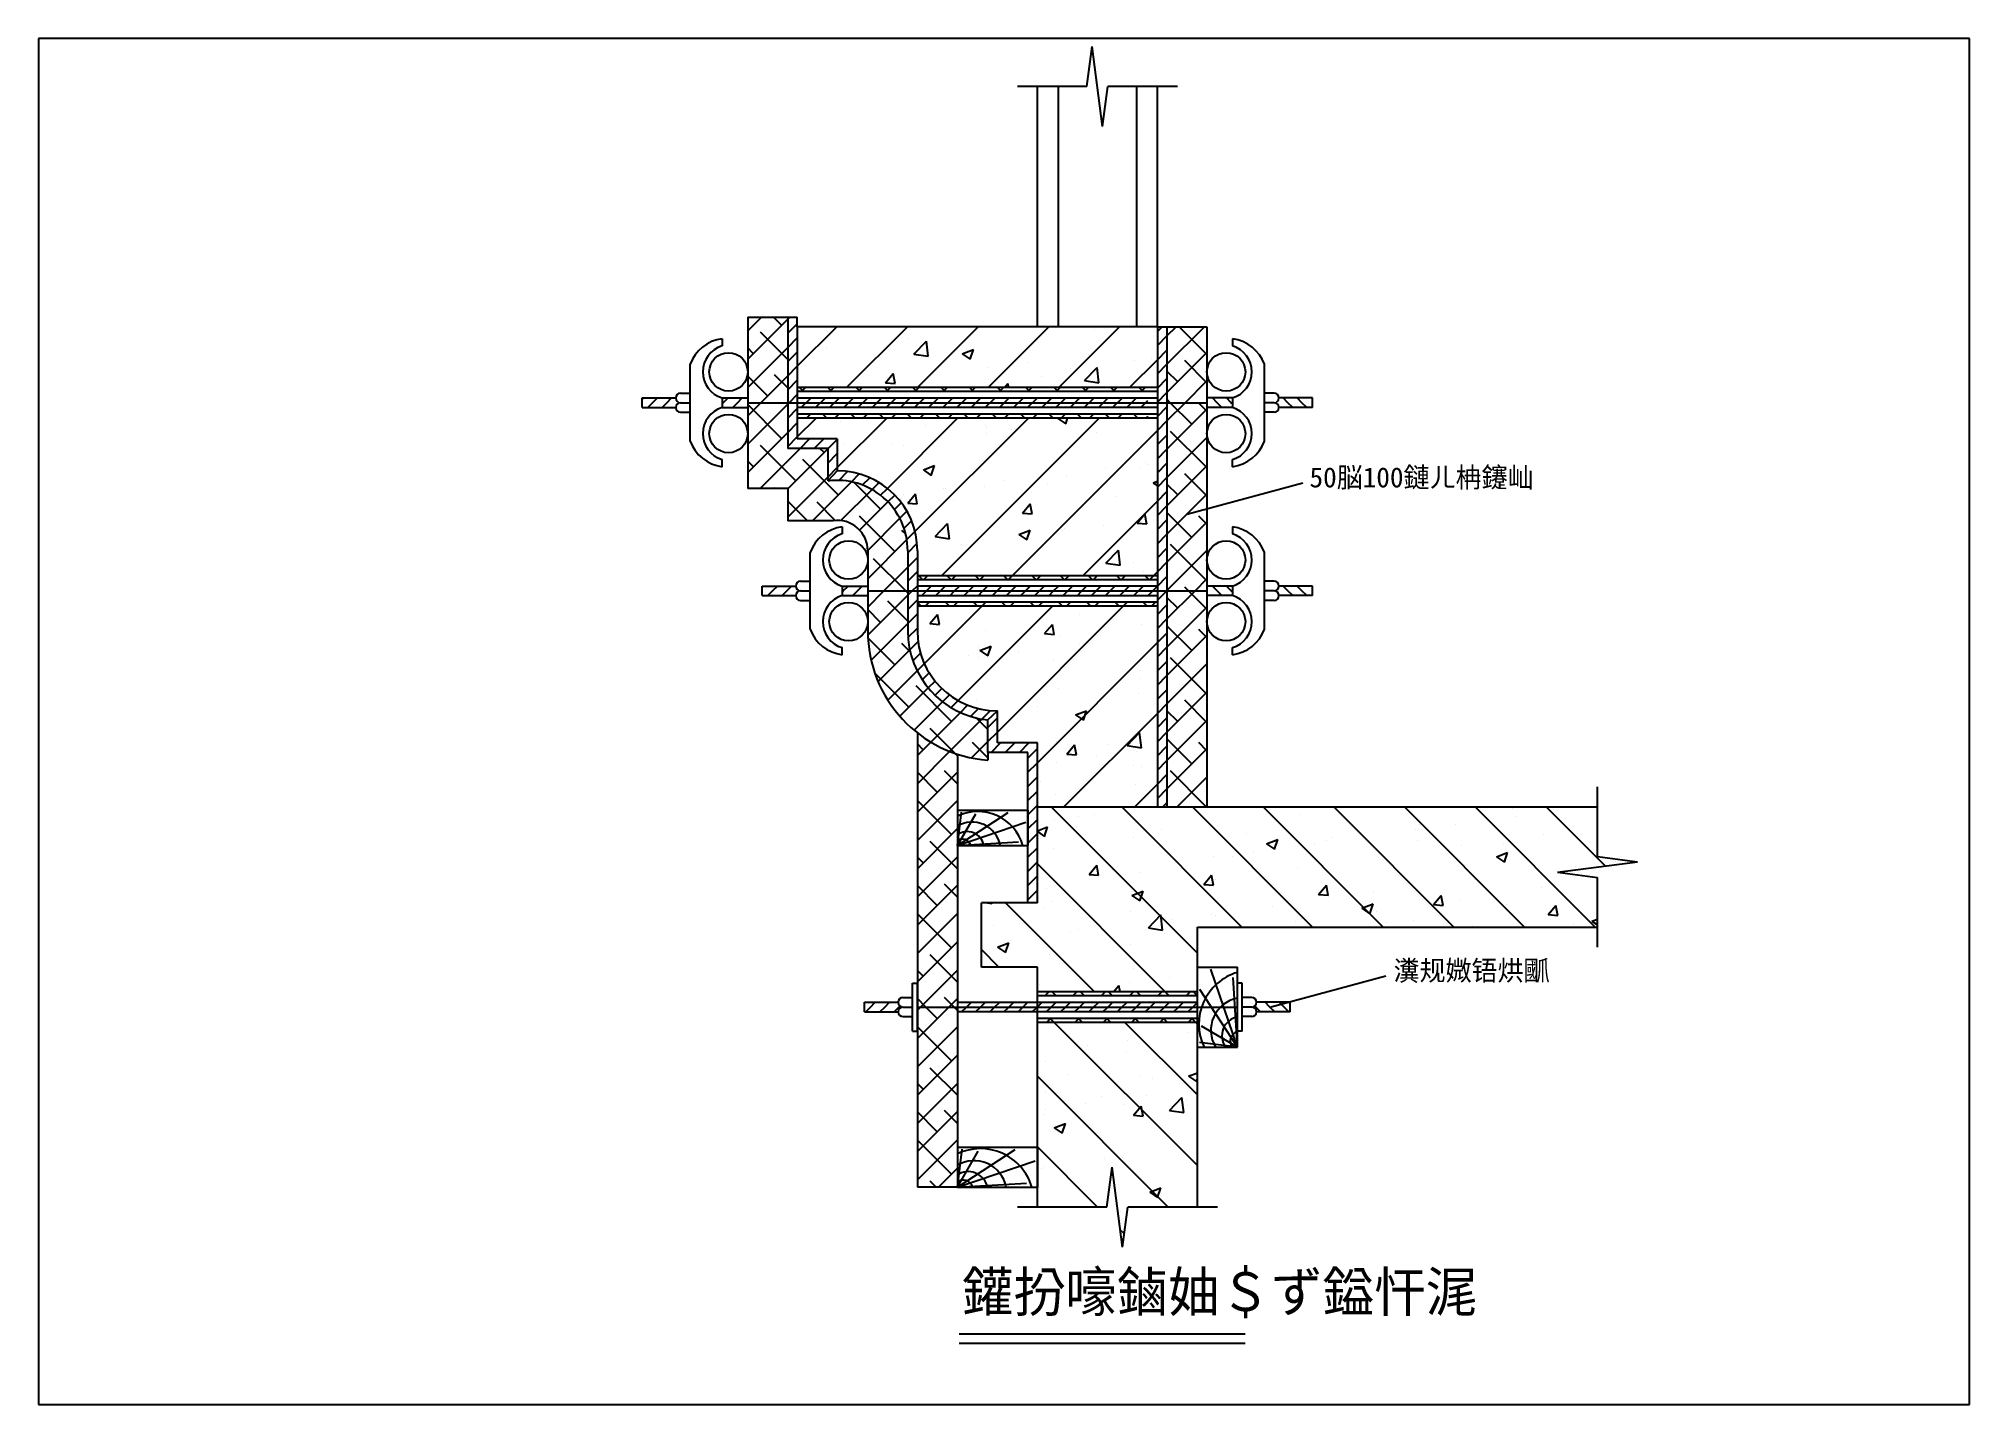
# Model space of a CAD drawing. Header units: metres. Extents: x 0 to 193, y 0 to 136.
import ezdxf

# ---------------------------------------------------------------- set-up
doc = ezdxf.new("R2010")
doc.units = ezdxf.units.M
doc.layers.add(' ', color=7, linetype='Continuous')

msp = doc.modelspace()

# ---------------------------------------------------------------- linework, layer by layer
at = {"layer": ' '}
for p, q in [((104.8, 131.71), (105.33, 135.71)), ((106.38, 127.71), (105.33, 135.71)), ((104.8, 131.71), (97.86, 131.71)), ((99.86, 107.71), (99.86, 131.71)), ((101.94, 131.71), (101.94, 107.71)), ((106.38, 127.71), (106.91, 131.71)), ((113.86, 131.71), (106.91, 131.71)), ((109.78, 131.71), (109.78, 107.71)), ((111.86, 107.71), (111.86, 131.71)), ((70.9, 108.67), (70.9, 91.55)), ((70.9, 108.67), (74.9, 108.67)), ((70.9, 107.29), (72.28, 108.67)), ((70.9, 104.46), (74.9, 108.46)), ((74.29, 107.86), (73.48, 108.67)), ((74.9, 108.67), (74.9, 95.55)), ((74.9, 108.67), (75.86, 108.67)), ((74.9, 108.46), (75.11, 108.67)), ((75.86, 107.71), (75.86, 108.67)), ((68.34, 106.51), (68.34, 105.79)), ((74.9, 104.43), (72.17, 107.15)), ((74.9, 107.05), (75.86, 108.01)), ((74.9, 105.63), (75.86, 106.59)), ((111.86, 107.71), (75.86, 107.71)), ((75.86, 107.71), (75.86, 96.51)), ((75.86, 103.77), (79.8, 107.71)), ((78.92, 107.25), (78.92, 107.25)), ((80.79, 101.62), (86.88, 107.71)), ((86.85, 106.52), (86.85, 106.52)), ((87.52, 104.97), (88.76, 106.27)), ((87.86, 101.62), (93.95, 107.71)), ((88.94, 104.75), (88.76, 106.27)), ((94.93, 101.62), (101.02, 107.71)), ((102, 101.62), (108.09, 107.71)), ((105.54, 107.44), (105.54, 107.44)), ((111.86, 107.71), (111.86, 59.71)), ((111.86, 107.71), (112.82, 107.71)), ((111.86, 107.24), (112.33, 107.71)), ((111.86, 105.82), (112.82, 106.78)), ((112.82, 107.71), (112.82, 59.71)), ((112.82, 107.71), (116.82, 107.71)), ((112.82, 106.78), (113.75, 107.71)), ((112.82, 103.96), (116.57, 107.71)), ((116.72, 105.03), (114.04, 107.71)), ((116.82, 107.71), (116.82, 59.71)), ((119.38, 106.51), (119.38, 105.79)), ((70.9, 101.63), (74.9, 105.63)), ((71.46, 105.03), (70.9, 105.6)), ((74.9, 104.22), (75.86, 105.18)), ((78.77, 105.49), (78.77, 105.49)), ((87.52, 104.97), (88.94, 104.75)), ((92.35, 104.99), (93.47, 105.42)), ((92.35, 104.99), (93.15, 104.46)), ((93.15, 104.45), (93.47, 105.42)), ((104.94, 104.92), (104.94, 104.92)), ((109.07, 101.62), (111.86, 104.41)), ((109.57, 104.36), (109.57, 104.36)), ((111.27, 104.54), (111.27, 104.54)), ((111.86, 104.41), (112.82, 105.37)), ((112.82, 101.13), (116.82, 105.13)), ((116.82, 102.1), (114.6, 104.32)), ((65.14, 96.27), (65.14, 103.95)), ((72.88, 100.79), (70.9, 102.77)), ((72.2, 100.11), (74.9, 102.81)), ((74.9, 101.6), (73.59, 102.91)), ((74.9, 102.81), (75.86, 103.77)), ((74.9, 101.39), (75.86, 102.35)), ((84.68, 102.11), (85.45, 103.03)), ((85.63, 102.03), (85.45, 103.03)), ((94.88, 103.59), (94.88, 103.59)), ((94.97, 102.39), (94.97, 102.39)), ((98.88, 104.12), (98.88, 104.12)), ((100.24, 102.76), (100.24, 102.76)), ((103.18, 103.52), (103.18, 103.52)), ((104.59, 102.32), (105.84, 103.62)), ((104.59, 102.32), (106.02, 102.1)), ((106.02, 102.1), (105.84, 103.62)), ((111.86, 103), (112.82, 103.96)), ((111.86, 101.58), (112.82, 102.54)), ((113.89, 102.2), (112.82, 103.27)), ((122.58, 96.27), (122.58, 103.95)), ((60.34, 100.59), (63.7, 100.59)), ((60.34, 99.63), (60.34, 100.59)), ((60.34, 100.47), (60.46, 100.59)), ((61.39, 100.11), (61.87, 100.59)), ((62.81, 100.11), (63.29, 100.59)), ((64.18, 101.07), (65.14, 101.07)), ((68.34, 100.59), (70.9, 100.59)), ((68.34, 100.59), (68.34, 99.63)), ((68.46, 100.11), (68.94, 100.59)), ((69.88, 100.11), (70.36, 100.59)), ((75.03, 100.11), (75.86, 100.94)), ((111.86, 101.62), (75.86, 101.62)), ((111.86, 101.22), (75.86, 101.22)), ((111.86, 100.58), (75.86, 100.58)), ((76.49, 101.22), (76.09, 101.62)), ((76.26, 99.62), (77.22, 100.58)), ((76.28, 101.22), (76.68, 101.62)), ((77.67, 99.62), (78.63, 100.58)), ((79.32, 101.22), (78.92, 101.62)), ((79.09, 99.62), (80.05, 100.58)), ((79.11, 101.22), (79.51, 101.62)), ((80.5, 99.62), (81.46, 100.58)), ((82.15, 101.22), (81.75, 101.62)), ((81.92, 99.62), (82.88, 100.58)), ((81.94, 101.22), (82.34, 101.62)), ((83.33, 99.62), (84.29, 100.58)), ((84.97, 101.22), (84.57, 101.62)), ((84.68, 102.11), (85.63, 102.03)), ((84.74, 99.62), (85.7, 100.58)), ((84.77, 102.26), (84.77, 102.26)), ((84.77, 101.22), (85.17, 101.62)), ((86.16, 99.62), (87.12, 100.58)), ((87.8, 101.22), (87.4, 101.62)), ((87.57, 99.62), (88.53, 100.58)), ((87.6, 101.22), (88, 101.62)), ((88.99, 99.62), (89.95, 100.58)), ((90.63, 101.22), (90.23, 101.62)), ((90.4, 99.62), (91.36, 100.58)), ((90.43, 101.22), (90.83, 101.62)), ((91.81, 99.62), (92.77, 100.58)), ((93.46, 101.22), (93.06, 101.62)), ((93.23, 99.62), (94.19, 100.58)), ((93.25, 101.22), (93.65, 101.62)), ((94.64, 99.62), (95.6, 100.58)), ((96.29, 101.22), (95.89, 101.62)), ((96.06, 99.62), (97.02, 100.58)), ((96.08, 101.22), (96.48, 101.62)), ((96.58, 101.62), (96.92, 102.03)), ((97, 101.62), (96.92, 102.03)), ((97.47, 99.62), (98.43, 100.58)), ((99.12, 101.22), (98.72, 101.62)), ((98.89, 99.62), (99.85, 100.58)), ((98.91, 101.22), (99.31, 101.62)), ((100.3, 99.62), (101.26, 100.58)), ((101.94, 101.22), (101.54, 101.62)), ((101.71, 99.62), (102.67, 100.58)), ((101.74, 101.22), (102.14, 101.62)), ((103.13, 99.62), (104.09, 100.58)), ((104.77, 101.22), (104.37, 101.62)), ((104.54, 99.62), (105.5, 100.58)), ((104.57, 101.22), (104.97, 101.62)), ((105.96, 99.62), (106.92, 100.58)), ((107.6, 101.22), (107.2, 101.62)), ((107.37, 99.62), (108.33, 100.58)), ((107.4, 101.22), (107.8, 101.62)), ((108.79, 99.62), (109.75, 100.58)), ((110.43, 101.22), (110.03, 101.62)), ((110.23, 101.22), (110.63, 101.62)), ((111.86, 100.17), (112.82, 101.13)), ((113.15, 100.11), (112.82, 100.45)), ((114.63, 100.11), (116.82, 102.3)), ((119.38, 100.59), (116.82, 100.59)), ((117.84, 100.11), (117.36, 100.59)), ((119.25, 100.11), (118.77, 100.59)), ((119.38, 100.59), (119.38, 99.63)), ((123.54, 101.07), (122.58, 101.07)), ((127.38, 100.59), (124.02, 100.59)), ((124.91, 100.11), (124.43, 100.59)), ((126.32, 100.11), (125.84, 100.59)), ((127.38, 100.47), (127.26, 100.59)), ((127.38, 99.63), (127.38, 100.59)), ((60.34, 99.63), (63.7, 99.63)), ((60.91, 99.63), (61.39, 100.11)), ((62.33, 99.63), (62.81, 100.11)), ((64.18, 100.11), (65.14, 100.11)), ((64.18, 99.15), (65.14, 99.15)), ((68.34, 99.99), (68.46, 100.11)), ((68.34, 99.63), (70.9, 99.63)), ((69.4, 99.63), (69.88, 100.11)), ((70.81, 99.63), (70.9, 99.72)), ((70.9, 100.11), (116.82, 100.11)), ((70.9, 98.81), (72.2, 100.11)), ((70.9, 95.98), (74.9, 99.98)), ((74.29, 96.54), (70.9, 99.94)), ((74.9, 99.98), (75.03, 100.11)), ((74.9, 98.56), (75.86, 99.52)), ((111.86, 99.62), (75.86, 99.62)), ((111.86, 98.98), (75.86, 98.98)), ((75.98, 98.58), (75.86, 98.7)), ((111.86, 98.58), (75.86, 98.58)), ((75.86, 96.69), (77.75, 98.58)), ((76.79, 98.58), (77.19, 98.98)), ((78.81, 98.58), (78.41, 98.98)), ((79.62, 98.58), (80.02, 98.98)), ((79.86, 93.62), (84.82, 98.58)), ((81.64, 98.58), (81.24, 98.98)), ((82.45, 98.58), (82.85, 98.98)), ((84.47, 98.58), (84.07, 98.98)), ((84.86, 91.55), (91.89, 98.58)), ((85.28, 98.58), (85.68, 98.98)), ((87.29, 98.58), (86.89, 98.98)), ((87.62, 87.24), (98.96, 98.58)), ((88.11, 98.58), (88.51, 98.98)), ((90.12, 98.58), (89.72, 98.98)), ((90.27, 82.82), (106.03, 98.58)), ((90.93, 98.58), (91.33, 98.98)), ((92.95, 98.58), (92.55, 98.98)), ((93.76, 98.58), (94.16, 98.98)), ((95.78, 98.58), (95.38, 98.98)), ((96.59, 98.58), (96.99, 98.98)), ((98.61, 98.58), (98.21, 98.98)), ((99.42, 98.58), (99.82, 98.98)), ((101.44, 98.58), (101.04, 98.98)), ((101.9, 98.55), (101.98, 98.58)), ((101.9, 98.55), (102.7, 98.01)), ((102.25, 98.58), (102.65, 98.98)), ((102.7, 98.01), (102.89, 98.58)), ((104.26, 98.58), (103.86, 98.98)), ((105.08, 98.58), (105.48, 98.98)), ((107.09, 98.58), (106.69, 98.98)), ((107.91, 98.58), (108.31, 98.98)), ((109.92, 98.58), (109.52, 98.98)), ((110.2, 99.62), (110.91, 100.33)), ((110.73, 98.58), (110.91, 98.76)), ((111.86, 98.75), (112.82, 99.71)), ((112.82, 98.3), (114.63, 100.11)), ((112.82, 95.47), (116.82, 99.47)), ((115.31, 97.96), (113.15, 100.11)), ((116.82, 99.27), (116.01, 100.08)), ((116.9, 99.63), (116.82, 99.72)), ((119.38, 99.63), (116.82, 99.63)), ((118.32, 99.63), (117.84, 100.11)), ((119.38, 99.99), (119.25, 100.11)), ((123.54, 100.11), (122.58, 100.11)), ((123.54, 99.15), (122.58, 99.15)), ((127.38, 99.63), (124.02, 99.63)), ((125.39, 99.63), (124.91, 100.11)), ((126.8, 99.63), (126.32, 100.11)), ((70.9, 93.15), (74.9, 97.15)), ((74.9, 97.15), (75.86, 98.11)), ((74.9, 95.73), (75.86, 96.69)), ((80.18, 98.19), (80.18, 98.19)), ((88.72, 97.83), (88.72, 97.83)), ((90.67, 97.28), (90.67, 97.28)), ((94.67, 97.81), (94.67, 97.81)), ((94.74, 97.64), (94.74, 97.64)), ((94.78, 97.07), (94.78, 97.07)), ((97.26, 97.47), (97.26, 97.47)), ((97.34, 82.82), (111.86, 97.34)), ((102.99, 98.19), (102.99, 98.19)), ((105.8, 97.11), (105.8, 97.11)), ((111.86, 97.34), (112.82, 98.3)), ((111.86, 95.92), (112.82, 96.88)), ((112.82, 92.64), (116.82, 96.64)), ((116.72, 93.72), (113.18, 97.25)), ((72.13, 91.55), (76.13, 95.55)), ((75.71, 92.3), (72.17, 95.84)), ((78.9, 95.55), (74.9, 95.55)), ((74.9, 91.49), (78.9, 95.49)), ((79.86, 96.51), (75.86, 96.51)), ((76.13, 95.55), (77.09, 96.51)), ((77.54, 95.55), (78.5, 96.51)), ((78.54, 95.13), (78.11, 95.55)), ((78.9, 95.49), (79.86, 96.45)), ((78.9, 95.55), (78.9, 92.29)), ((78.9, 94.08), (79.86, 95.04)), ((79.86, 96.51), (79.86, 93.31)), ((80.56, 95.95), (80.56, 95.95)), ((85.41, 96.04), (85.41, 96.04)), ((86.46, 95.87), (86.46, 95.87)), ((111.86, 94.51), (112.82, 95.47)), ((68.34, 93.71), (68.34, 94.43)), ((71.46, 93.72), (70.9, 94.28)), ((79.95, 90.89), (76.41, 94.42)), ((78.9, 92.66), (79.86, 93.62)), ((79.86, 93.31), (78.9, 92.29)), ((80, 92.35), (80.89, 93.24)), ((81.27, 92.21), (82.06, 93)), ((88.46, 93.39), (89.58, 93.82)), ((88.46, 93.39), (89.25, 92.85)), ((89.25, 92.85), (89.58, 93.82)), ((102.8, 92.87), (102.8, 92.87)), ((106.63, 93.62), (106.63, 93.62)), ((110.18, 93.64), (110.18, 93.64)), ((110.64, 94.15), (110.64, 94.15)), ((110.88, 93.89), (110.88, 93.89)), ((111.86, 93.1), (112.82, 94.06)), ((112.82, 89.81), (116.82, 93.81)), ((116.82, 90.79), (114.6, 93.01)), ((119.38, 93.71), (119.38, 94.43)), ((74.9, 91.55), (70.9, 91.55)), ((73.63, 91.55), (73.59, 91.59)), ((74.9, 88.66), (78.9, 92.66)), ((74.9, 91.55), (74.9, 88.29)), ((77.37, 88.31), (81.27, 92.21)), ((80.22, 88.33), (83.33, 91.44)), ((84.19, 89.47), (81.51, 92.16)), ((82.37, 91.89), (83.1, 92.62)), ((83.33, 91.44), (84.03, 92.14)), ((84.18, 90.87), (84.86, 91.55)), ((84.92, 90.2), (85.6, 90.88)), ((86.46, 90.97), (86.46, 90.97)), ((86.9, 90.08), (87.67, 91)), ((87.85, 89.99), (87.67, 91)), ((90.47, 91.5), (90.47, 91.5)), ((90.7, 91.49), (90.7, 91.49)), ((94.58, 91.74), (94.58, 91.74)), ((96.53, 92.29), (96.53, 92.29)), ((99.24, 91.13), (99.24, 91.13)), ((100.85, 92.04), (100.85, 92.04)), ((107.78, 90.77), (107.78, 90.77)), ((111.45, 92.11), (111.86, 92.26)), ((111.45, 92.11), (111.86, 91.83)), ((111.86, 91.68), (112.82, 92.64)), ((111.86, 90.27), (112.82, 91.23)), ((113.89, 90.89), (112.82, 91.96)), ((112.82, 86.98), (116.82, 90.98)), ((114.82, 88.98), (126.41, 92.09)), ((76.88, 88.3), (74.9, 90.28)), ((79.66, 88.35), (77.83, 90.18)), ((82.09, 87.37), (84.92, 90.2)), ((85.57, 89.43), (86.25, 90.12)), ((86.11, 88.56), (86.81, 89.26)), ((86.27, 90.54), (86.27, 90.54)), ((86.9, 90.08), (87.85, 89.99)), ((91.52, 90.44), (91.52, 90.44)), ((98.37, 89.07), (99.14, 89.99)), ((98.37, 89.07), (99.33, 88.99)), ((99.33, 88.99), (99.14, 89.99)), ((104.41, 82.82), (111.86, 90.27)), ((109.85, 88.07), (110.62, 88.99)), ((110.8, 87.98), (110.62, 88.99)), ((111.86, 88.85), (112.82, 89.81)), ((115.31, 86.64), (112.82, 89.13)), ((79.44, 88.32), (74.9, 88.29)), ((80.34, 87.71), (80.34, 86.99)), ((85.61, 85.23), (82.07, 88.77)), ((82.9, 85.35), (86.11, 88.56)), ((86.7, 86.97), (86.31, 87.35)), ((86.53, 87.56), (87.27, 88.31)), ((86.81, 86.43), (87.62, 87.24)), ((89.64, 86.73), (90.88, 88.03)), ((91.06, 86.51), (90.88, 88.03)), ((98.01, 86.95), (99.13, 87.38)), ((98.01, 86.95), (98.8, 86.41)), ((98.8, 86.41), (99.13, 87.38)), ((102.42, 87.31), (102.42, 87.31)), ((102.6, 87.54), (102.6, 87.54)), ((106.43, 87.84), (106.43, 87.84)), ((109.85, 88.07), (110.8, 87.99)), ((110.68, 88.56), (110.68, 88.56)), ((111.86, 87.44), (112.82, 88.4)), ((111.86, 86.02), (112.82, 86.98)), ((112.82, 84.16), (116.82, 88.16)), ((116.82, 87.96), (116.01, 88.77)), ((119.38, 87.71), (119.38, 86.99)), ((77.14, 77.47), (77.14, 85.15)), ((82.9, 82.52), (86.81, 86.43)), ((82.9, 85.31), (82.9, 77.31)), ((86.9, 85.11), (87.82, 86.03)), ((86.9, 85.31), (86.9, 77.31)), ((87.86, 85.31), (87.86, 77.31)), ((89.64, 86.73), (91.06, 86.51)), ((92.32, 85.98), (92.32, 85.98)), ((94.39, 86.41), (94.39, 86.41)), ((106.71, 84.09), (107.96, 85.39)), ((108.14, 83.86), (107.96, 85.38)), ((111.86, 84.61), (112.82, 85.57)), ((112.82, 81.33), (116.82, 85.33)), ((116.72, 82.4), (113.18, 85.94)), ((122.58, 77.47), (122.58, 85.15)), ((86.7, 81.31), (83.49, 84.52)), ((84.52, 81.31), (86.9, 83.69)), ((86.9, 83.69), (87.86, 84.65)), ((86.9, 82.28), (87.86, 83.24)), ((106.71, 84.09), (108.14, 83.87)), ((109.52, 84.1), (109.52, 84.1)), ((110.49, 83.24), (110.49, 83.24)), ((111.48, 82.82), (111.86, 83.2)), ((111.86, 83.2), (112.82, 84.16)), ((72.34, 80.83), (72.34, 81.79)), ((72.34, 81.79), (75.7, 81.79)), ((72.34, 81.67), (72.46, 81.79)), ((72.91, 80.83), (73.39, 81.31)), ((73.39, 81.31), (73.87, 81.79)), ((74.33, 80.83), (74.81, 81.31)), ((74.81, 81.31), (75.29, 81.79)), ((76.18, 82.27), (77.14, 82.27)), ((76.18, 81.31), (77.14, 81.31)), ((80.34, 81.79), (82.9, 81.79)), ((80.34, 81.79), (80.34, 80.83)), ((80.34, 81.19), (80.46, 81.31)), ((80.46, 81.31), (80.94, 81.79)), ((81.4, 80.83), (81.88, 81.31)), ((81.88, 81.31), (82.36, 81.79)), ((82.9, 81.31), (116.82, 81.31)), ((82.9, 79.69), (84.52, 81.31)), ((86.9, 81.11), (86.7, 81.31)), ((86.9, 80.86), (87.35, 81.31)), ((87.35, 81.31), (87.86, 81.82)), ((111.86, 82.82), (87.86, 82.82)), ((111.86, 82.42), (87.86, 82.42)), ((111.86, 81.78), (87.86, 81.78)), ((88.42, 82.42), (88.02, 82.82)), ((88.27, 80.82), (88.76, 81.31)), ((88.46, 82.42), (88.86, 82.82)), ((88.76, 81.31), (89.23, 81.78)), ((89.68, 80.82), (90.17, 81.31)), ((90.17, 81.31), (90.64, 81.78)), ((91.24, 82.42), (90.84, 82.82)), ((91.1, 80.82), (91.59, 81.31)), ((91.28, 82.42), (91.68, 82.82)), ((91.59, 81.31), (92.06, 81.78)), ((92.51, 80.82), (93, 81.31)), ((93, 81.31), (93.47, 81.78)), ((94.07, 82.42), (93.67, 82.82)), ((93.93, 80.82), (94.42, 81.31)), ((94.11, 82.42), (94.51, 82.82)), ((94.42, 81.31), (94.89, 81.78)), ((95.34, 80.82), (95.83, 81.31)), ((95.83, 81.31), (96.3, 81.78)), ((96.13, 82.95), (96.13, 82.95)), ((96.9, 82.42), (96.5, 82.82)), ((96.75, 80.82), (97.25, 81.31)), ((96.94, 82.42), (97.34, 82.82)), ((97.25, 81.31), (97.71, 81.78)), ((98.17, 80.82), (98.66, 81.31)), ((98.66, 81.31), (99.13, 81.78)), ((99.73, 82.42), (99.33, 82.82)), ((99.58, 80.82), (100.07, 81.31)), ((99.77, 82.42), (100.17, 82.82)), ((100.07, 81.31), (100.54, 81.78)), ((101, 80.82), (101.49, 81.31)), ((101.49, 81.31), (101.96, 81.78)), ((102.56, 82.42), (102.16, 82.82)), ((102.41, 80.82), (102.9, 81.31)), ((102.6, 82.42), (103, 82.82)), ((102.9, 81.31), (103.37, 81.78)), ((103.83, 80.82), (104.32, 81.31)), ((104.32, 81.31), (104.79, 81.78)), ((105.39, 82.42), (104.99, 82.82)), ((105.24, 80.82), (105.73, 81.31)), ((105.43, 82.42), (105.83, 82.82)), ((105.73, 81.31), (106.2, 81.78)), ((106.65, 80.82), (107.14, 81.31)), ((107.14, 81.31), (107.61, 81.78)), ((108.21, 82.42), (107.81, 82.82)), ((108.07, 80.82), (108.56, 81.31)), ((108.25, 82.42), (108.65, 82.82)), ((108.56, 81.31), (109.03, 81.78)), ((109.48, 80.82), (109.97, 81.31)), ((109.97, 81.31), (110.44, 81.78)), ((111.04, 82.42), (110.64, 82.82)), ((110.9, 80.82), (111.39, 81.31)), ((111.08, 82.42), (111.48, 82.82)), ((111.39, 81.31), (111.86, 81.78)), ((111.86, 81.78), (112.82, 82.74)), ((111.86, 80.37), (112.8, 81.31)), ((112.8, 81.31), (112.82, 81.33)), ((112.82, 78.5), (115.63, 81.31)), ((114.98, 81.31), (114.6, 81.69)), ((116.82, 79.48), (114.98, 81.31)), ((115.63, 81.31), (116.82, 82.5)), ((119.38, 81.79), (116.82, 81.79)), ((117.84, 81.31), (117.36, 81.79)), ((118.32, 80.83), (117.84, 81.31)), ((119.25, 81.31), (118.77, 81.79)), ((119.38, 81.19), (119.25, 81.31)), ((119.38, 81.79), (119.38, 80.83)), ((123.54, 82.27), (122.58, 82.27)), ((123.54, 81.31), (122.58, 81.31)), ((127.38, 81.79), (124.02, 81.79)), ((124.91, 81.31), (124.43, 81.79)), ((125.39, 80.83), (124.91, 81.31)), ((126.32, 81.31), (125.84, 81.79)), ((126.8, 80.83), (126.32, 81.31)), ((127.38, 81.67), (127.26, 81.79)), ((127.38, 80.83), (127.38, 81.79)), ((72.34, 80.83), (75.7, 80.83)), ((76.18, 80.35), (77.14, 80.35)), ((80.34, 80.83), (82.9, 80.83)), ((82.81, 80.83), (82.9, 80.92)), ((84.19, 78.16), (82.9, 79.45)), ((82.91, 76.87), (86.9, 80.86)), ((86.9, 78.28), (84.9, 80.28)), ((86.9, 79.45), (87.86, 80.41)), ((111.86, 80.82), (87.86, 80.82)), ((111.86, 80.18), (87.86, 80.18)), ((88.23, 79.78), (87.86, 80.15)), ((111.86, 79.78), (87.86, 79.78)), ((88.11, 79.67), (88.11, 79.67)), ((88.56, 74.04), (94.3, 79.78)), ((88.64, 79.78), (89.04, 80.18)), ((91.06, 79.78), (90.66, 80.18)), ((91.47, 79.78), (91.87, 80.18)), ((91.93, 70.34), (101.37, 79.78)), ((93.88, 79.78), (93.48, 80.18)), ((94.3, 79.78), (94.7, 80.18)), ((95.86, 67.2), (108.44, 79.78)), ((96.71, 79.78), (96.31, 80.18)), ((97.13, 79.78), (97.53, 80.18)), ((99.54, 79.78), (99.14, 80.18)), ((99.96, 79.78), (100.36, 80.18)), ((102.37, 79.78), (101.97, 80.18)), ((102.79, 79.78), (103.19, 80.18)), ((105.2, 79.78), (104.8, 80.18)), ((105.61, 79.78), (106.01, 80.18)), ((108.03, 79.78), (107.63, 80.18)), ((108.44, 79.78), (108.84, 80.18)), ((110.85, 79.78), (110.45, 80.18)), ((111.27, 79.78), (111.67, 80.18)), ((111.86, 78.95), (112.82, 79.91)), ((113.89, 79.57), (112.82, 80.65)), ((112.82, 75.67), (116.82, 79.67)), ((116.9, 80.83), (116.82, 80.92)), ((119.38, 80.83), (116.82, 80.83)), ((123.54, 80.35), (122.58, 80.35)), ((127.38, 80.83), (124.02, 80.83)), ((83.24, 74.37), (86.9, 78.04)), ((86.9, 78.04), (87.86, 79)), ((86.92, 76.65), (87.86, 77.58)), ((89.12, 78.04), (89.89, 78.96)), ((89.12, 78.04), (90.07, 77.96)), ((90.07, 77.96), (89.89, 78.96)), ((94.69, 77.38), (94.69, 77.38)), ((100.59, 77.04), (101.36, 77.96)), ((101.55, 76.95), (101.36, 77.96)), ((104.03, 78.98), (104.03, 78.98)), ((110.29, 77.91), (110.29, 77.91)), ((111.86, 77.54), (112.82, 78.5)), ((115.31, 75.33), (112.82, 77.82)), ((116.82, 76.65), (116.01, 77.45)), ((80.34, 74.91), (80.34, 75.63)), ((85.61, 73.92), (82.92, 76.61)), ((83.93, 72.24), (87.1, 75.41)), ((87.15, 75.2), (86.31, 76.04)), ((87.1, 75.41), (87.93, 76.24)), ((94, 75.76), (94, 75.76)), ((94.12, 75.35), (95.24, 75.78)), ((94.12, 75.35), (94.91, 74.81)), ((94.91, 74.81), (95.24, 75.77)), ((99.86, 64.13), (111.86, 76.13)), ((100.59, 77.04), (101.55, 76.95)), ((102.21, 76.89), (102.21, 76.89)), ((104.07, 76.02), (104.07, 76.02)), ((111.86, 76.13), (112.82, 77.09)), ((111.86, 74.71), (112.82, 75.67)), ((112.82, 72.84), (116.82, 76.84)), ((119.38, 74.91), (119.38, 75.63)), ((87.42, 74.31), (88.18, 75.07)), ((87.84, 73.32), (88.56, 74.04)), ((92.94, 74.82), (92.94, 74.82)), ((94, 74.69), (94, 74.69)), ((98.01, 75.22), (98.01, 75.22)), ((101.48, 74.46), (101.48, 74.46)), ((110.03, 74.1), (110.03, 74.1)), ((110.14, 73.38), (110.14, 73.38)), ((111.86, 73.3), (112.82, 74.26)), ((112.82, 70.01), (116.82, 74.01)), ((116.72, 71.09), (113.18, 74.62)), ((87.02, 69.67), (83.6, 73.09)), ((84.9, 70.39), (87.84, 73.32)), ((86.11, 68.77), (88.95, 71.6)), ((91.26, 68.26), (87.73, 71.8)), ((88.35, 72.42), (89.05, 73.11)), ((88.95, 71.6), (89.63, 72.29)), ((89.63, 70.87), (90.31, 71.55)), ((100.81, 71.78), (100.81, 71.78)), ((102.02, 71.56), (102.02, 71.56)), ((110.1, 72.58), (110.1, 72.58)), ((111.86, 71.88), (112.82, 72.84)), ((111.86, 70.47), (112.82, 71.43)), ((87.54, 67.37), (90.39, 70.21)), ((90.39, 70.21), (91.07, 70.9)), ((91.23, 69.64), (91.93, 70.34)), ((92.16, 69.15), (92.89, 69.88)), ((93.18, 68.76), (93.96, 69.54)), ((93.8, 70.43), (93.8, 70.43)), ((99.86, 69.71), (99.86, 69.71)), ((109.96, 71.04), (109.96, 71.04)), ((111.86, 69.05), (112.82, 70.01)), ((112.82, 67.19), (116.82, 71.19)), ((116.82, 68.16), (114.6, 70.38)), ((89.2, 66.19), (92.16, 69.15)), ((91.09, 65.26), (94.32, 68.49)), ((94.9, 67.45), (93.75, 68.6)), ((94.32, 68.49), (95.17, 69.34)), ((94.9, 68.4), (95.86, 69.31)), ((94.9, 67.65), (95.86, 68.61)), ((94.9, 65.15), (94.9, 68.4)), ((95.86, 66.11), (95.86, 69.31)), ((102.52, 59.71), (111.86, 69.05)), ((103.67, 68.9), (104.79, 69.33)), ((103.67, 68.9), (104.46, 68.37)), ((104.46, 68.37), (104.79, 69.33)), ((111.86, 67.64), (112.82, 68.6)), ((113.89, 68.26), (112.82, 69.33)), ((112.82, 64.36), (116.82, 68.36)), ((87.86, 67.12), (87.86, 21.71)), ((87.86, 64.85), (89.2, 66.19)), ((88.44, 65.43), (87.86, 66.01)), ((91.64, 65.06), (89.14, 67.55)), ((93.27, 64.61), (94.9, 66.24)), ((94.9, 64.63), (93.39, 66.14)), ((94.9, 66.24), (95.86, 67.2)), ((95.23, 65.15), (96.19, 66.11)), ((99.86, 66.11), (95.86, 66.11)), ((96.64, 65.15), (97.6, 66.11)), ((98.06, 65.15), (99.02, 66.11)), ((98.37, 66.28), (98.37, 66.28)), ((99.86, 50.11), (99.86, 66.11)), ((101.82, 66.23), (101.82, 66.23)), ((102.81, 65), (103.58, 65.92)), ((103.77, 64.92), (103.58, 65.92)), ((106.91, 65.92), (106.91, 65.92)), ((108.84, 65.85), (110.08, 67.15)), ((108.84, 65.85), (110.26, 65.63)), ((109.9, 67.26), (109.9, 67.26)), ((110.26, 65.63), (110.08, 67.15)), ((111.86, 66.23), (112.82, 67.19)), ((111.86, 64.81), (112.82, 65.77)), ((115.31, 64.02), (112.82, 66.51)), ((116.82, 65.33), (116.01, 66.14)), ((87.86, 62.02), (91.09, 65.26)), ((91.86, 64.84), (91.64, 65.06)), ((91.86, 64.98), (91.86, 21.71)), ((94.9, 65.15), (94.9, 64.39)), ((98.9, 65.15), (94.9, 65.15)), ((98.9, 64.58), (99.86, 65.54)), ((98.9, 50.11), (98.9, 65.15)), ((98.9, 63.17), (99.86, 64.13)), ((101.74, 64.13), (101.74, 64.13)), ((102.81, 65), (103.77, 64.92)), ((105.75, 64.73), (105.75, 64.73)), ((109.48, 63.84), (109.48, 63.84)), ((109.76, 65.25), (109.76, 65.25)), ((110.28, 63.77), (110.28, 63.77)), ((111.86, 63.4), (112.82, 64.36)), ((112.82, 61.53), (116.82, 65.53)), ((87.86, 59.2), (91.86, 63.2)), ((89.85, 61.19), (87.86, 63.18)), ((91.86, 62.01), (90.56, 63.31)), ((98.9, 61.75), (99.86, 62.71)), ((100.14, 62.24), (100.14, 62.24)), ((109.59, 59.71), (111.86, 61.98)), ((109.71, 61.93), (109.71, 61.93)), ((111.86, 61.98), (112.82, 62.94)), ((116.72, 59.77), (113.18, 63.31)), ((113.83, 59.71), (116.82, 62.7)), ((87.86, 56.37), (91.86, 60.37)), ((91.26, 56.95), (87.86, 60.35)), ((98.9, 60.34), (99.86, 61.3)), ((98.9, 58.92), (99.86, 59.88)), ((101.63, 60.91), (101.63, 60.91)), ((111.86, 60.57), (112.82, 61.53)), ((112.41, 59.71), (112.82, 60.11)), ((116.66, 59.71), (116.82, 59.87)), ((155.86, 54.77), (155.86, 61.71)), ((91.86, 59.39), (91.86, 55.87)), ((91.86, 59.39), (98.9, 59.39)), ((91.86, 55.87), (92.27, 59.19)), ((91.86, 55.87), (96.94, 59.17)), ((91.86, 55.87), (93.7, 59.03)), ((91.86, 55.87), (98.71, 58.2)), ((98.9, 59.39), (98.9, 55.87)), ((98.9, 57.51), (99.86, 58.47)), ((99.86, 59.71), (155.86, 59.71)), ((115.86, 45.08), (101.23, 59.71)), ((101.55, 58.42), (101.55, 58.42)), ((103.98, 58.72), (103.98, 58.72)), ((105.55, 58.94), (105.55, 58.94)), ((120.3, 47.71), (108.3, 59.71)), ((111.61, 59.74), (111.61, 59.74)), ((127.37, 47.71), (115.37, 59.71)), ((134.44, 47.71), (122.44, 59.71)), ((126.04, 58.93), (126.04, 58.93)), ((141.51, 47.71), (129.51, 59.71)), ((148.58, 47.71), (136.58, 59.71)), ((138.08, 57.93), (138.08, 57.93)), ((141.68, 57.94), (141.68, 57.94)), ((155.65, 47.71), (143.65, 59.71)), ((147.41, 59.53), (147.41, 59.53)), ((147.74, 58.74), (147.74, 58.74)), ((156.62, 53.81), (150.72, 59.71)), ((87.86, 53.54), (91.86, 57.54)), ((91.86, 53.52), (89.14, 56.24)), ((91.86, 55.87), (97.96, 56.23)), ((98.9, 56.09), (99.86, 57.05)), ((99.86, 57.33), (100.89, 57.73)), ((99.86, 57.24), (100.57, 56.76)), ((100.57, 56.76), (100.89, 57.73)), ((103.73, 57.79), (103.73, 57.79)), ((109.52, 56.61), (109.52, 56.61)), ((112.27, 57.43), (112.27, 57.43)), ((117.83, 57.81), (117.83, 57.81)), ((120.81, 57.07), (120.81, 57.07)), ((122.77, 56.02), (123.89, 56.45)), ((122.77, 56.02), (123.56, 55.48)), ((123.56, 55.48), (123.89, 56.45)), ((127.57, 56.09), (127.57, 56.09)), ((128.75, 56.33), (128.75, 56.33)), ((129.35, 56.7), (129.35, 56.7)), ((137.68, 57.42), (137.68, 57.42)), ((137.89, 56.34), (137.89, 56.34)), ((150.45, 56.96), (150.45, 56.96)), ((87.86, 50.71), (91.86, 54.71)), ((88.44, 54.12), (87.86, 54.7)), ((91.86, 55.87), (98.9, 55.87)), ((98.9, 54.68), (99.86, 55.64)), ((98.9, 53.27), (99.86, 54.23)), ((101.43, 55.58), (101.43, 55.58)), ((117.51, 54.76), (117.51, 54.76)), ((119.42, 54.72), (119.42, 54.72)), ((121.51, 55.29), (121.51, 55.29)), ((133.93, 54.63), (133.93, 54.63)), ((142.24, 55.83), (142.24, 55.83)), ((145.76, 54.74), (146.88, 55.17)), ((145.76, 54.74), (146.56, 54.2)), ((146.43, 55.98), (146.43, 55.98)), ((146.56, 54.2), (146.88, 55.17)), ((151.86, 53.19), (159.86, 54.24)), ((154.97, 55.62), (154.97, 55.62)), ((155.86, 54.77), (159.86, 54.24)), ((157.64, 54.29), (157.64, 54.29)), ((98.9, 51.85), (99.86, 52.81)), ((112.65, 41.22), (99.86, 54.01)), ((101.34, 52.63), (101.34, 52.63)), ((105.03, 52.97), (105.8, 53.89)), ((105.03, 52.97), (105.99, 52.88)), ((105.99, 52.88), (105.8, 53.89)), ((107.4, 53.43), (107.4, 53.43)), ((110.09, 53.12), (110.09, 53.12)), ((116.51, 51.96), (117.28, 52.88)), ((117.46, 51.88), (117.28, 52.88)), ((117.63, 52.48), (117.63, 52.48)), ((125.85, 53.61), (125.85, 53.61)), ((143.53, 52.43), (143.53, 52.43)), ((151.86, 53.19), (155.86, 52.66)), ((153.64, 53.76), (153.64, 53.76)), ((155.86, 45.71), (155.86, 52.66)), ((87.86, 47.88), (91.86, 51.88)), ((89.85, 49.87), (87.86, 51.87)), ((91.86, 50.7), (90.56, 52)), ((98.9, 50.44), (99.86, 51.4)), ((100.76, 51.52), (100.76, 51.52)), ((101.24, 50.25), (101.24, 50.25)), ((109.32, 50.86), (110.44, 51.29)), ((109.32, 51.28), (109.32, 51.28)), ((109.32, 50.86), (110.12, 50.32)), ((110.12, 50.32), (110.44, 51.29)), ((116.51, 51.96), (117.46, 51.88)), ((127.98, 50.96), (128.76, 51.88)), ((127.98, 50.96), (128.94, 50.88)), ((128.94, 50.87), (128.76, 51.88)), ((133.47, 51.11), (133.47, 51.11)), ((137.47, 51.63), (137.47, 51.63)), ((139.46, 49.96), (140.23, 50.87)), ((140.42, 49.87), (140.23, 50.87)), ((142.04, 50.5), (142.04, 50.5)), ((150.26, 51.63), (150.26, 51.63)), ((87.86, 45.05), (91.86, 49.05)), ((91.26, 45.63), (87.86, 49.04)), ((94.26, 43.71), (94.26, 50.11)), ((99.86, 50.11), (94.26, 50.11)), ((94.88, 50.11), (95.3, 50.05)), ((95.3, 50.04), (95.3, 50.11)), ((105.57, 41.22), (96.68, 50.11)), ((100.61, 49.61), (100.61, 49.61)), ((109.15, 49.25), (109.15, 49.25)), ((110.96, 47.62), (112.2, 48.92)), ((112.38, 47.4), (112.2, 48.92)), ((113.3, 48.45), (113.3, 48.45)), ((117.3, 48.98), (117.3, 48.98)), ((117.69, 48.89), (117.69, 48.89)), ((123.36, 49.78), (123.36, 49.78)), ((125.65, 48.28), (125.65, 48.28)), ((126.23, 48.53), (126.23, 48.53)), ((132.32, 49.58), (133.44, 50.01)), ((132.32, 49.58), (133.11, 49.04)), ((133.11, 49.04), (133.44, 50.01)), ((133.73, 49.3), (133.73, 49.3)), ((137.42, 48.38), (137.42, 48.38)), ((139.46, 49.96), (140.42, 49.87)), ((146.75, 49.98), (146.75, 49.98)), ((150.94, 48.95), (151.71, 49.87)), ((150.94, 48.95), (151.89, 48.87)), ((151.89, 48.87), (151.71, 49.87)), ((155.31, 48.3), (155.86, 48.51)), ((155.31, 48.3), (155.86, 47.93)), ((95.44, 47.82), (95.44, 47.82)), ((103.19, 47.12), (103.19, 47.12)), ((103.98, 47.46), (103.98, 47.46)), ((110.96, 47.62), (112.38, 47.4)), ((112.53, 47.1), (112.53, 47.1)), ((115.86, 19.71), (115.86, 47.71)), ((115.86, 47.71), (155.86, 47.71)), ((134.78, 48.17), (134.78, 48.17)), ((143.32, 47.81), (143.32, 47.81)), ((153.43, 47.98), (153.43, 47.98)), ((87.86, 42.23), (91.86, 46.23)), ((91.86, 42.21), (89.14, 44.93)), ((96.01, 43.71), (94.26, 45.47)), ((95.88, 45.7), (97, 46.13)), ((95.88, 45.7), (96.68, 45.16)), ((96.68, 45.16), (97, 46.13)), ((97.13, 46.32), (97.13, 46.32)), ((101.04, 44.93), (101.04, 44.93)), ((109.13, 45.95), (109.13, 45.95)), ((88.44, 42.8), (87.86, 43.38)), ((88.17, 39.71), (91.86, 43.4)), ((99.86, 43.71), (94.26, 43.71)), ((99.86, 19.71), (99.86, 43.71)), ((109.43, 43.58), (109.43, 43.58)), ((113.09, 42.67), (113.09, 42.67)), ((115.86, 35.71), (115.86, 43.71)), ((115.86, 43.71), (119.86, 43.71)), ((119.86, 35.71), (117.22, 43.5)), ((119.86, 35.71), (119.45, 42.65)), ((119.86, 35.71), (119.86, 43.71)), ((123.12, 39.71), (134.71, 42.82)), ((86.42, 40.67), (87.38, 40.67)), ((87.38, 37.31), (87.38, 42.11)), ((87.38, 42.11), (87.86, 42.11)), ((87.86, 37.31), (87.86, 42.11)), ((88.7, 39.71), (87.86, 40.55)), ((91.53, 39.71), (90.56, 40.68)), ((91, 39.71), (91.86, 40.57)), ((115.86, 41.22), (99.86, 41.22)), ((115.86, 40.82), (99.86, 40.82)), ((100.1, 41.97), (100.1, 41.97)), ((100.6, 40.82), (101, 41.22)), ((101.73, 40.82), (101.33, 41.22)), ((103.42, 40.82), (103.82, 41.22)), ((104.56, 40.82), (104.16, 41.22)), ((106.25, 40.82), (106.65, 41.22)), ((107.39, 40.82), (106.99, 41.22)), ((107.49, 41.22), (108.02, 41.85)), ((108.14, 41.22), (108.02, 41.85)), ((109.08, 40.82), (109.48, 41.22)), ((109.09, 42.14), (109.09, 42.14)), ((110.22, 40.82), (109.82, 41.22)), ((111.91, 40.82), (112.31, 41.22)), ((113.05, 40.82), (112.65, 41.22)), ((114.74, 40.82), (115.14, 41.22)), ((115.86, 40.84), (115.47, 41.22)), ((119.86, 35.71), (116.11, 41.48)), ((119.86, 37.31), (119.86, 42.11)), ((120.34, 42.11), (119.86, 42.11)), ((120.34, 37.31), (120.34, 42.11)), ((121.3, 40.67), (120.34, 40.67)), ((82.58, 39.23), (82.58, 40.19)), ((82.58, 40.19), (85.94, 40.19)), ((82.58, 39.23), (85.94, 39.23)), ((82.7, 39.23), (83.18, 39.71)), ((83.18, 39.71), (83.66, 40.19)), ((84.12, 39.23), (84.6, 39.71)), ((84.6, 39.71), (85.08, 40.19)), ((85.53, 39.23), (86.01, 39.71)), ((86.01, 39.71), (86.12, 39.82)), ((86.42, 39.71), (87.38, 39.71)), ((86.42, 38.75), (87.38, 38.75)), ((87.86, 39.71), (119.86, 39.71)), ((87.86, 39.4), (88.17, 39.71)), ((87.86, 36.57), (91, 39.71)), ((89.85, 38.56), (88.7, 39.71)), ((91.86, 39.38), (91.53, 39.71)), ((115.86, 40.18), (91.86, 40.18)), ((115.86, 39.22), (91.86, 39.22)), ((92.27, 39.22), (92.76, 39.71)), ((92.76, 39.71), (93.23, 40.18)), ((93.68, 39.22), (94.17, 39.71)), ((94.17, 39.71), (94.64, 40.18)), ((95.1, 39.22), (95.59, 39.71)), ((95.59, 39.71), (96.06, 40.18)), ((96.51, 39.22), (97, 39.71)), ((97, 39.71), (97.47, 40.18)), ((97.93, 39.22), (98.42, 39.71)), ((98.42, 39.71), (98.89, 40.18)), ((99.34, 39.22), (99.83, 39.71)), ((99.83, 39.71), (100.3, 40.18)), ((100.75, 39.22), (101.25, 39.71)), ((101.25, 39.71), (101.71, 40.18)), ((102.17, 39.22), (102.66, 39.71)), ((102.66, 39.71), (103.13, 40.18)), ((103.58, 39.22), (104.07, 39.71)), ((104.07, 39.71), (104.54, 40.18)), ((105, 39.22), (105.49, 39.71)), ((105.49, 39.71), (105.96, 40.18)), ((106.41, 39.22), (106.9, 39.71)), ((106.9, 39.71), (107.37, 40.18)), ((107.83, 39.22), (108.32, 39.71)), ((108.32, 39.71), (108.79, 40.18)), ((109.24, 39.22), (109.73, 39.71)), ((109.73, 39.71), (110.2, 40.18)), ((110.65, 39.22), (111.14, 39.71)), ((111.14, 39.71), (111.61, 40.18)), ((112.07, 39.22), (112.56, 39.71)), ((112.56, 39.71), (113.03, 40.18)), ((113.48, 39.22), (113.97, 39.71)), ((113.97, 39.71), (114.44, 40.18)), ((114.9, 39.22), (115.39, 39.71)), ((115.39, 39.71), (115.86, 40.18)), ((121.3, 39.71), (120.34, 39.71)), ((121.3, 38.75), (120.34, 38.75)), ((121.7, 39.71), (121.6, 39.82)), ((122.18, 39.23), (121.7, 39.71)), ((125.14, 40.19), (121.78, 40.19)), ((125.14, 39.23), (121.78, 39.23)), ((123.12, 39.71), (122.64, 40.19)), ((123.6, 39.23), (123.12, 39.71)), ((124.53, 39.71), (124.05, 40.19)), ((125.01, 39.23), (124.53, 39.71)), ((125.14, 39.23), (125.14, 40.19)), ((87.38, 37.31), (87.86, 37.31)), ((87.86, 33.74), (91.86, 37.74)), ((91.26, 34.32), (87.86, 37.73)), ((115.86, 38.58), (99.86, 38.58)), ((115.86, 38.18), (99.86, 38.18)), ((100.78, 38.18), (101.18, 38.58)), ((101.54, 38.18), (101.14, 38.58)), ((115.86, 23.87), (101.54, 38.18)), ((103.61, 38.18), (104.01, 38.58)), ((104.37, 38.18), (103.97, 38.58)), ((106.44, 38.18), (106.84, 38.58)), ((107.2, 38.18), (106.8, 38.58)), ((115.86, 30.94), (108.61, 38.18)), ((109.27, 38.18), (109.67, 38.58)), ((110.03, 38.18), (109.63, 38.58)), ((112.1, 38.18), (112.5, 38.58)), ((112.86, 38.18), (112.46, 38.58)), ((114.93, 38.18), (115.33, 38.58)), ((114.94, 37.15), (114.94, 37.15)), ((115.69, 38.18), (115.29, 38.58)), ((115.86, 38.01), (115.69, 38.18)), ((119.86, 35.71), (116.27, 37.8)), ((120.34, 37.31), (119.86, 37.31)), ((87.86, 30.91), (91.86, 34.91)), ((104.88, 35.83), (104.88, 35.83)), ((108.74, 35.3), (108.74, 35.3)), ((108.88, 36.36), (108.88, 36.36)), ((115.86, 35.71), (119.86, 35.71)), ((119.86, 35.71), (116.08, 36.18)), ((91.86, 30.9), (89.14, 33.61)), ((100.66, 34.28), (100.66, 34.28)), ((102.85, 32.94), (102.85, 32.94)), ((110.04, 32.86), (110.04, 32.86)), ((114.98, 32.81), (115.86, 33.15)), ((87.86, 28.08), (91.86, 32.08)), ((88.44, 31.49), (87.86, 32.07)), ((112.94, 19.71), (99.86, 32.8)), ((100.71, 31.26), (100.71, 31.26)), ((111.39, 32.58), (111.39, 32.58)), ((114.98, 32.81), (115.78, 32.28)), ((115.78, 32.28), (115.86, 32.52)), ((87.86, 25.26), (91.86, 29.26)), ((89.85, 27.25), (87.86, 29.24)), ((91.86, 28.07), (90.56, 29.37)), ((100.67, 29.52), (100.67, 29.52)), ((104.68, 30.05), (104.68, 30.05)), ((106.23, 30.79), (106.23, 30.79)), ((108.54, 29.97), (108.54, 29.97)), ((109.47, 28.9), (110.24, 29.82)), ((110.43, 28.81), (110.24, 29.82)), ((110.73, 30.84), (110.73, 30.84)), ((113.08, 29.38), (114.32, 30.68)), ((113.08, 29.38), (114.5, 29.16)), ((114.5, 29.16), (114.32, 30.68)), ((114.77, 30.43), (114.77, 30.43)), ((100.46, 28.95), (100.46, 28.95)), ((101.54, 27.65), (102.66, 28.08)), ((101.54, 27.65), (102.33, 27.12)), ((102.33, 27.12), (102.66, 28.08)), ((109.47, 28.9), (110.43, 28.81)), ((87.86, 22.43), (91.86, 26.43)), ((91.26, 23), (87.86, 26.41)), ((91.86, 25.71), (91.86, 21.71)), ((91.86, 25.71), (99.86, 25.71)), ((91.86, 21.71), (92.33, 25.49)), ((91.86, 21.71), (97.63, 25.46)), ((91.86, 21.71), (93.95, 25.3)), ((105.87, 19.71), (99.86, 25.73)), ((99.86, 25.71), (99.86, 21.71)), ((89.97, 21.71), (91.86, 23.6)), ((91.86, 21.71), (99.65, 24.35)), ((100.27, 23.62), (100.27, 23.62)), ((100.47, 23.74), (100.47, 23.74)), ((106.53, 24.53), (106.53, 24.53)), ((106.8, 19.71), (107.33, 23.71)), ((108.38, 15.71), (107.33, 23.71)), ((108.21, 24.45), (108.21, 24.45)), ((108.35, 24.65), (108.35, 24.65)), ((109.38, 23.32), (109.38, 23.32)), ((91.86, 21.71), (87.86, 21.71)), ((89.73, 21.71), (89.14, 22.3)), ((91.86, 21.71), (98.79, 22.12)), ((91.86, 21.71), (99.86, 21.71)), ((100.05, 21.71), (100.05, 21.71)), ((111.09, 21.21), (112.21, 21.64)), ((111.88, 20.67), (112.21, 21.64)), ((106.8, 19.71), (97.86, 19.71)), ((108.15, 19.32), (108.15, 19.32)), ((108.38, 15.71), (108.91, 19.71)), ((117.86, 19.71), (108.91, 19.71)), ((111.09, 21.21), (111.88, 20.68)), ((113.22, 19.8), (113.22, 19.8)), ((108.56, 17.03), (108.16, 17.42))]:
    msp.add_line(p, q, dxfattribs=at)
for centre in [(68.98, 103.19), (118.74, 103.19), (68.98, 97.03), (118.74, 97.03), (80.98, 84.39), (118.74, 84.39), (80.98, 78.23), (118.74, 78.23)]:
    msp.add_circle(centre, 1.92, dxfattribs=at)
for centre, radius, start, end in [((68.89, 102.54), 4.01, 97.95, 159.37), ((118.82, 102.54), 4.01, 20.63, 82.05), ((69.13, 103.19), 2.72, 107.05, 252.95), ((118.58, 103.19), 2.72, -72.95, 72.95), ((64.18, 100.59), 0.48, 90, 270), ((123.54, 100.59), 0.48, -90, 90), ((64.18, 99.63), 0.48, 90, 270), ((69.13, 97.03), 2.72, 107.05, 252.95), ((118.58, 97.03), 2.72, -72.95, 72.95), ((123.54, 99.63), 0.48, -90, 90), ((68.89, 97.69), 4.01, 200.63, 262.05), ((118.82, 97.69), 4.01, 277.95, 339.37), ((79.86, 85.31), 8, 0, 90), ((79.86, 85.31), 7.04, 0, 97.84), ((80.89, 83.74), 4.01, 97.95, 159.37), ((81.13, 84.39), 2.72, 107.05, 252.95), ((79.86, 85.31), 3.04, 0, 97.84), ((118.82, 83.74), 4.01, 20.63, 82.05), ((118.58, 84.39), 2.72, -72.95, 72.95), ((76.18, 81.79), 0.48, 90, 270), ((76.18, 80.83), 0.48, 90, 270), ((123.54, 81.79), 0.48, -90, 90), ((123.54, 80.83), 0.48, -90, 90), ((81.13, 78.23), 2.72, 107.05, 252.95), ((118.58, 78.23), 2.72, -72.95, 72.95), ((80.89, 78.89), 4.01, 200.63, 262.05), ((95.86, 77.31), 12.96, 180, 265.75), ((95.86, 77.31), 8.96, 180, 263.85), ((95.86, 77.31), 8, 180, 270), ((118.82, 78.89), 4.01, 277.95, 339.37), ((93.9, 54.54), 4.71, 16.43, 115.63), ((93.33, 55.32), 2.87, 10.98, 120.85), ((92.83, 55.52), 1.72, 11.93, 124.55), ((92.36, 55.61), 0.89, 17.41, 124.7), ((121.37, 38.03), 5.36, 106.43, 205.63), ((86.42, 40.19), 0.48, 90, 270), ((120.48, 37.39), 3.27, 100.98, 210.85), ((121.3, 40.19), 0.48, -90, 90), ((86.42, 39.23), 0.48, 90, 270), ((120.26, 36.82), 1.95, 101.93, 214.55), ((121.3, 39.23), 0.48, -90, 90), ((120.16, 36.29), 1.01, 107.41, 214.7), ((94.17, 20.2), 5.36, 16.43, 115.63), ((93.53, 21.09), 3.27, 10.98, 120.85), ((92.96, 21.31), 1.95, 11.93, 124.55), ((92.43, 21.41), 1.01, 17.41, 124.7)]:
    msp.add_arc(centre, radius, start, end, dxfattribs=at)
for p, q in [((193.05, 136.5), (0, 136.5)), ((0, 136.5), (0, 0)), ((193.05, 0), (193.05, 136.5)), ((92.05, 7.06), (120.63, 7.06)), ((92.05, 6.11), (120.63, 6.11)), ((0, 0), (193.05, 0))]:
    msp.add_line(p, q)

# ---------------------------------------------------------------- texts
for s, height, p in [('50脳100鏈ㄦ柟鑳屾', 2, (127.07, 91.65)), ('瀵规媺铻烘爴', 2, (135.48, 42.36)), ('鑵扮嚎鏀妯＄ず鎰忓浘', 3.96, (92.35, 9.27))]:
    msp.add_text(s, height=height).set_placement(p)

doc.saveas('drawing.dxf')
